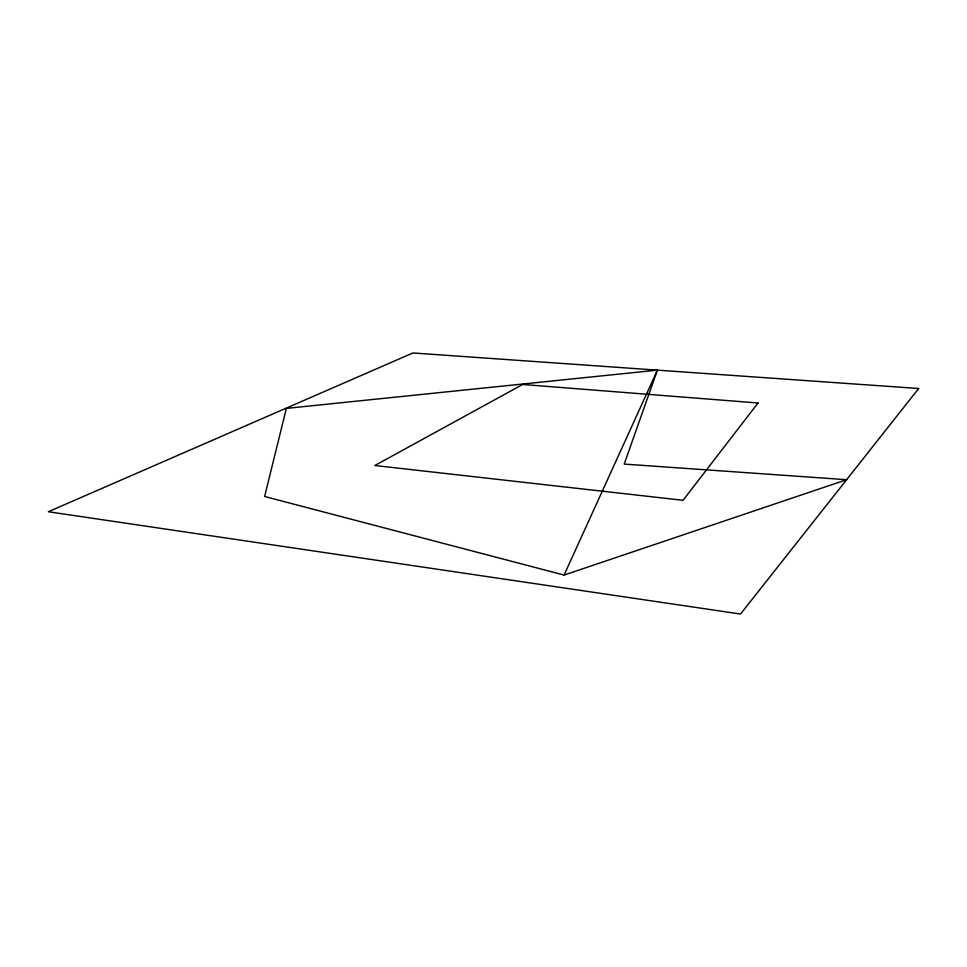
<?xml version="1.0" encoding="UTF-8"?>
<svg xmlns="http://www.w3.org/2000/svg" width="967" height="967" viewBox="0 0 967 967"><rect width="100%" height="100%" fill="white"/><g stroke="black" fill="none" stroke-linecap="round" stroke-linejoin="round"><path stroke-width="1.45" d="M657.403 370.143L624.211 464.087L846.621 479.705L564.087 575.063L264.62 496.494L286.365 408.388L657.403 370.143L564.087 575.063M758.031 402.985L683.053 500.302L374.845 465.514L522.651 384.479L758.031 402.985M918.65 388.504L740.529 614.033L48.35 511.748L412.921 352.967L918.65 388.504"/></g></svg>
